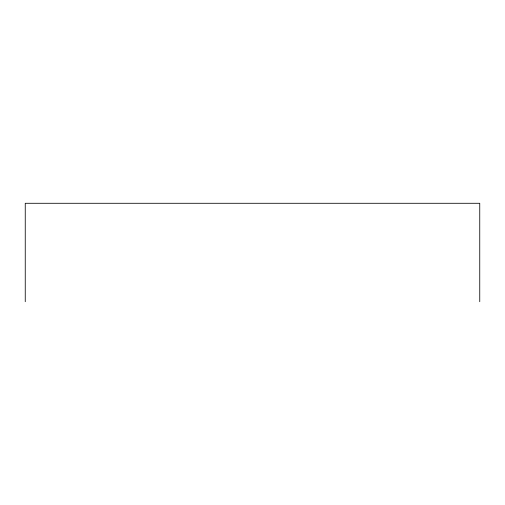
<?xml version="1.0" encoding="UTF-8"?>
<svg xmlns="http://www.w3.org/2000/svg" width="505" height="505" viewBox="0 0 505 505"><rect width="100%" height="100%" fill="white"/><g stroke="black" fill="none" stroke-linecap="round" stroke-linejoin="round"><path stroke-width="0.76" d="M479.75 301.712L479.75 203.288L25.25 203.288L25.25 301.712"/></g></svg>
